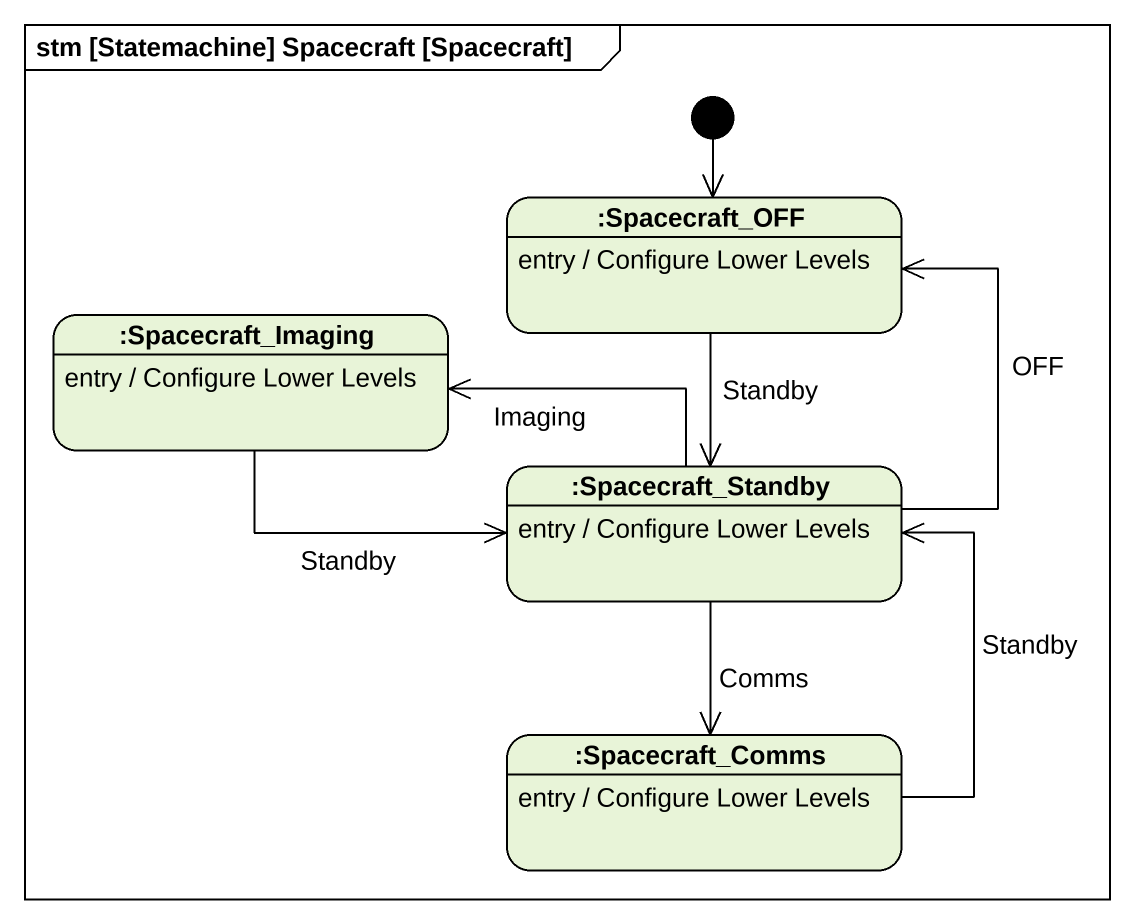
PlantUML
@startuml
mainframe stm [Statemachine] Spacecraft [Spacecraft]
hide empty description
state ":Spacecraft_OFF" as Spacecraft_OFF
Spacecraft_OFF : entry / Configure Lower Levels
state ":Spacecraft_Imaging" as Spacecraft_Imaging
Spacecraft_Imaging : entry / Configure Lower Levels
state ":Spacecraft_Standby" as Spacecraft_Standby
Spacecraft_Standby : entry / Configure Lower Levels
state ":Spacecraft_Comms" as Spacecraft_Comms
Spacecraft_Comms : entry / Configure Lower Levels
[*] --> Spacecraft_OFF
Spacecraft_OFF --> Spacecraft_Standby : Standby
Spacecraft_Imaging -right-> Spacecraft_Standby : Standby
Spacecraft_Standby -up-> Spacecraft_OFF : OFF
Spacecraft_Standby -left-> Spacecraft_Imaging : Imaging
Spacecraft_Standby --> Spacecraft_Comms : Comms
Spacecraft_Comms -up-> Spacecraft_Standby : Standby
@enduml
